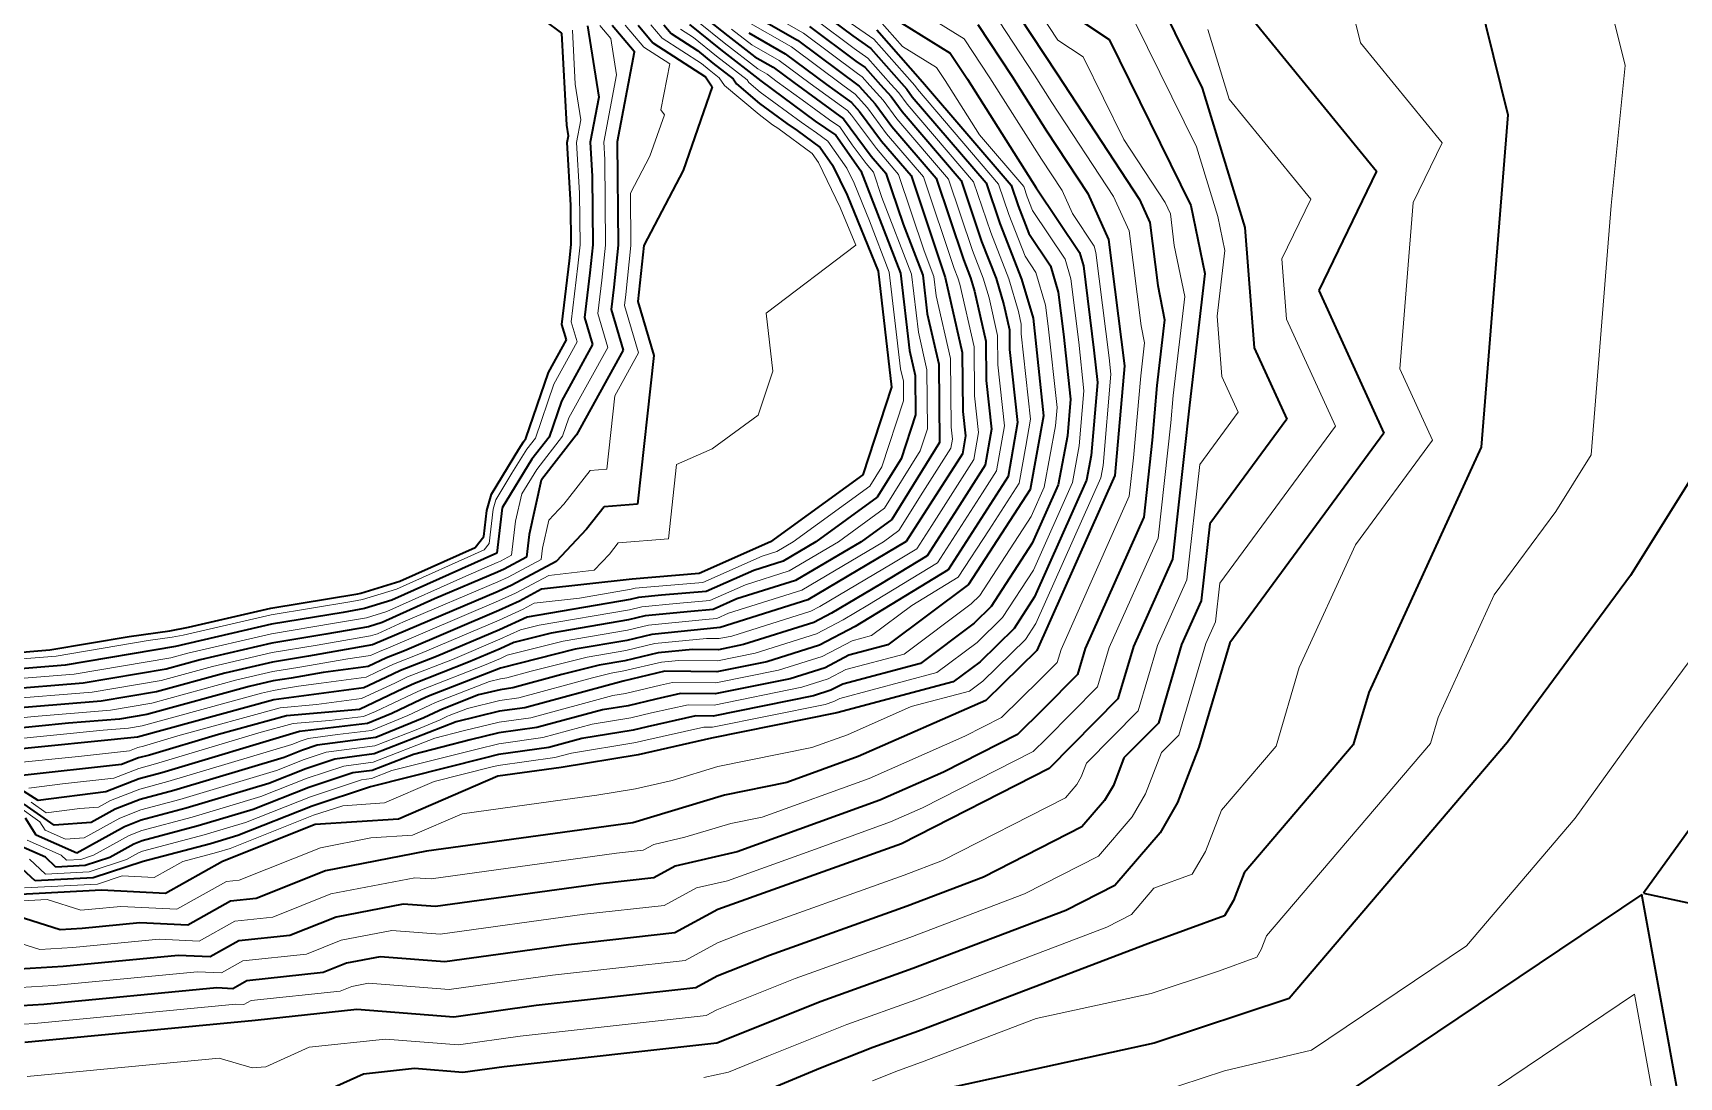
# Model space of a CAD drawing. Header units: millimetres. Extents: x -861324 to 439029, y -308065 to 694685.
# Drawn here: x -788614 to -646021, y -117782 to -27397 of the extents above; entities that cross this region are included whole.
import ezdxf

# ---------------------------------------------------------------- set-up
doc = ezdxf.new("R2010")
doc.units = ezdxf.units.MM
for name, color, linetype, lineweight in [('C-TOPO', 7, 'Continuous', 9), ('C-TOPO-MAJR', 7, 'Continuous', 35), ('C-TOPO-MINR', 7, 'Continuous', 9)]:
    doc.layers.add(name, color=color, linetype=linetype, lineweight=lineweight)

msp = doc.modelspace()

# ---------------------------------------------------------------- linework, layer by layer
at = {"layer": 'C-TOPO', "lineweight": 35}
for p, q in [((-742790, -27408), (-744259, -26310)), ((-742374, -35368), (-742790, -27408)), ((-742227, -36294), (-742374, -35368)), ((-742338, -36877), (-742227, -36294)), ((-742026, -42304), (-742338, -36877)), ((-741993, -45718), (-742026, -42304)), ((-742139, -47113), (-741993, -45718)), ((-742794, -52633), (-742139, -47113)), ((-742394, -53974), (-742794, -52633)), ((-743950, -56788), (-742394, -53974)), ((-745904, -62517), (-743950, -56788)), ((-746128, -62805), (-745904, -62517)), ((-748905, -67337), (-746515, -63433)), ((-746515, -63433), (-746128, -62805)), ((-749290, -68735), (-748905, -67337)), ((-749556, -70993), (-749290, -68735)), ((-750311, -71937), (-749556, -70993)), ((-756824, -74867), (-750311, -71937)), ((-760199, -75899), (-756824, -74867)), ((-768007, -77194), (-760477, -75947)), ((-760477, -75947), (-760199, -75899)), ((-775124, -78846), (-768007, -77194)), ((-787141, -80806), (-780290, -79644)), ((-780290, -79644), (-776762, -79157)), ((-776762, -79157), (-775124, -78846)), ((-790919, -81108), (-787141, -80806))]:
    msp.add_line(p, q, dxfattribs=at)
at = {"layer": 'C-TOPO-MAJR'}
for p, q in [((-686364, -22023), (-672240, -39356)), ((-704362, -24175), (-699905, -30949)), ((-663444, -23994), (-660858, -34479)), ((-727138, -25312), (-722390, -28017)), ((-720282, -25665), (-717606, -27658)), ((-715021, -25510), (-709154, -29147)), ((-699738, -25076), (-695391, -27974)), ((-690878, -24999), (-687333, -32172)), ((-740582, -26795), (-739605, -32969)), ((-738434, -26734), (-736532, -28984)), ((-736199, -26715), (-734911, -28239)), ((-733963, -26696), (-733319, -27458)), ((-731727, -26677), (-729069, -28834)), ((-730197, -26222), (-728425, -27660)), ((-721336, -26841), (-717322, -29831)), ((-706758, -26661), (-703786, -31177)), ((-734911, -28239), (-730357, -31182)), ((-733319, -27458), (-731042, -28930)), ((-728425, -27660), (-726081, -29467)), ((-726609, -27390), (-723444, -29193)), ((-722390, -28017), (-717039, -32004)), ((-717606, -27658), (-716030, -28757)), ((-715525, -27133), (-711549, -31633)), ((-695391, -27974), (-688302, -42321)), ((-736521, -29058), (-738000, -36835)), ((-736532, -28984), (-736521, -29058)), ((-731042, -28930), (-729713, -30008)), ((-729069, -28834), (-725552, -31545)), ((-726081, -29467), (-724498, -30369)), ((-723444, -29193), (-719877, -31851)), ((-717322, -29831), (-716534, -30380)), ((-716030, -28757), (-713379, -31757)), ((-709154, -29147), (-707668, -31405)), ((-730357, -31182), (-729766, -32065)), ((-729713, -30008), (-727955, -31363)), ((-727955, -31363), (-727659, -31805)), ((-724498, -30369), (-722714, -31698)), ((-716534, -30380), (-715209, -31880)), ((-703786, -31177), (-700806, -35872)), ((-699905, -30949), (-692770, -41813)), ((-729766, -32065), (-732303, -39319)), ((-727659, -31805), (-725663, -33494)), ((-725552, -31545), (-720848, -35030)), ((-722714, -31698), (-718386, -34823)), ((-719877, -31851), (-717712, -33413)), ((-717039, -32004), (-715651, -33547)), ((-715209, -31880), (-714284, -32909)), ((-713379, -31757), (-712917, -32271)), ((-712917, -32271), (-712439, -32916)), ((-711549, -31633), (-703875, -40587)), ((-707668, -31405), (-701706, -40796)), ((-687333, -32172), (-683623, -44232)), ((-739605, -32969), (-740345, -36858)), ((-725663, -33494), (-723311, -35236)), ((-717712, -33413), (-717019, -34185)), ((-717019, -34185), (-715109, -36766)), ((-715651, -33547), (-714219, -35483)), ((-714284, -32909), (-713329, -34200)), ((-713326, -34203), (-708214, -40169)), ((-712439, -32916), (-706045, -40378)), ((-723311, -35236), (-722417, -35838)), ((-720848, -35030), (-719059, -36233)), ((-718386, -34823), (-716000, -38050)), ((-714219, -35483), (-710383, -39960)), ((-660858, -34479), (-663163, -63265)), ((-740345, -36858), (-740175, -39807)), ((-738000, -36835), (-737998, -36870)), ((-737998, -36870), (-737912, -45774)), ((-722417, -35838), (-720429, -37305)), ((-719059, -36233), (-716890, -39333)), ((-715109, -36766), (-712552, -39751)), ((-700806, -35872), (-697238, -41304)), ((-720429, -37305), (-719344, -38855)), ((-716000, -38050), (-714721, -39542)), ((-740175, -39807), (-740118, -45744)), ((-732303, -39319), (-735706, -45805)), ((-719344, -38855), (-718088, -41441)), ((-716890, -39333), (-713465, -48191)), ((-714721, -39542), (-713243, -43948)), ((-712552, -39751), (-709595, -48562)), ((-672240, -39356), (-677240, -49698)), ((-710383, -39960), (-708018, -47009)), ((-708214, -40169), (-706440, -45456)), ((-706045, -40378), (-704862, -43902)), ((-703875, -40587), (-703284, -42349)), ((-701706, -40796), (-697954, -46414)), ((-697238, -41304), (-695438, -45269)), ((-718088, -41441), (-715400, -48006)), ((-703284, -42349), (-702347, -44749)), ((-692770, -41813), (-691870, -43795)), ((-688302, -42321), (-687105, -48227)), ((-713243, -43948), (-711530, -48377)), ((-704862, -43902), (-702987, -48702)), ((-691870, -43795), (-691186, -49269)), ((-706440, -45456), (-705190, -48655)), ((-702347, -44749), (-700470, -47558)), ((-695438, -45269), (-694070, -56217)), ((-683623, -44232), (-682831, -54659)), ((-740118, -45744), (-740372, -48170)), ((-737912, -45774), (-738294, -49414)), ((-735706, -45805), (-736215, -50658)), ((-708018, -47009), (-707393, -48609)), ((-697954, -46414), (-697620, -47547)), ((-740372, -48170), (-740832, -52044)), ((-715400, -48006), (-714235, -58047)), ((-713465, -48191), (-712688, -54885)), ((-711530, -48377), (-711142, -51724)), ((-700470, -47558), (-699803, -49824)), ((-697620, -47547), (-696708, -54845)), ((-687105, -48227), (-688421, -59619)), ((-738294, -49414), (-738524, -51351)), ((-709595, -48562), (-708110, -55074)), ((-707393, -48609), (-707059, -49742)), ((-707059, -49742), (-706068, -54083)), ((-705190, -48655), (-704522, -50921)), ((-702987, -48702), (-701985, -52101)), ((-699803, -49824), (-699347, -53473)), ((-691186, -49269), (-690588, -52222)), ((-677240, -49698), (-671582, -62050)), ((-736215, -50658), (-734823, -55323)), ((-704522, -50921), (-704027, -53092)), ((-740832, -52044), (-740136, -54377)), ((-738524, -51351), (-737480, -54850)), ((-711142, -51724), (-710152, -56065)), ((-701985, -52101), (-701067, -60555)), ((-690588, -52222), (-691245, -57918)), ((-706068, -54083), (-706035, -57480)), ((-704027, -53092), (-704010, -54790)), ((-699347, -53473), (-698735, -59109)), ((-740136, -54377), (-742842, -59269)), ((-737480, -54850), (-741539, -62189)), ((-734823, -55323), (-736238, -68176)), ((-712688, -54885), (-712193, -57056)), ((-708110, -55074), (-708060, -60170)), ((-704010, -54790), (-703322, -61131)), ((-696708, -54845), (-696402, -57663)), ((-682831, -54659), (-680002, -60835)), ((-710152, -56065), (-710086, -62859)), ((-694070, -56217), (-694888, -65699)), ((-714235, -58047), (-716736, -65660)), ((-712193, -57056), (-712160, -60453)), ((-706035, -57480), (-705576, -61707)), ((-696402, -57663), (-696948, -63984)), ((-691245, -57918), (-691655, -62659)), ((-742842, -59269), (-743904, -62383)), ((-698735, -59109), (-699007, -62270)), ((-688421, -59619), (-689908, -72939)), ((-712160, -60453), (-713411, -64259)), ((-708060, -60170), (-707831, -62283)), ((-703322, -61131), (-704143, -65807)), ((-701067, -60555), (-702243, -66930)), ((-680002, -60835), (-686675, -69899)), ((-743904, -62383), (-745401, -64305)), ((-741551, -62226), (-744546, -66070)), ((-741539, -62189), (-741551, -62226)), ((-707831, -62283), (-708105, -63842)), ((-705576, -61707), (-706124, -64824)), ((-699007, -62270), (-699792, -66519)), ((-691655, -62659), (-692398, -69319)), ((-671582, -62050), (-684928, -80180)), ((-710086, -62859), (-714224, -69508)), ((-708105, -63842), (-712969, -71433)), ((-696948, -63984), (-697340, -66109)), ((-663163, -63265), (-672906, -84493)), ((-745401, -64305), (-747979, -68494)), ((-713411, -64259), (-715480, -67584)), ((-706124, -64824), (-708556, -68620)), ((-644108, -64572), (-650233, -74371)), ((-744576, -66120), (-745634, -70823)), ((-744546, -66070), (-744576, -66120)), ((-716736, -65660), (-724715, -71449)), ((-704143, -65807), (-709343, -73884)), ((-702243, -66930), (-707583, -75143)), ((-699792, -66519), (-702046, -71569)), ((-697340, -66109), (-701848, -76209)), ((-694888, -65699), (-701650, -80849)), ((-739134, -68412), (-740649, -70358)), ((-736238, -68176), (-739134, -68412)), ((-715480, -67584), (-720799, -71444)), ((-747979, -68494), (-748441, -72421)), ((-714224, -69508), (-716884, -71438)), ((-708556, -68620), (-711156, -72658)), ((-692398, -69319), (-697469, -80681)), ((-745634, -70823), (-745865, -72786)), ((-740649, -70358), (-743289, -73152)), ((-686675, -69899), (-687418, -76559)), ((-748441, -72421), (-757530, -76510)), ((-724715, -71449), (-730889, -74201)), ((-720799, -71444), (-723636, -73123)), ((-716884, -71438), (-722557, -74796)), ((-712969, -71433), (-721478, -76470)), ((-711156, -72658), (-715182, -75102)), ((-702046, -71569), (-705605, -77045)), ((-748384, -74079), (-753815, -76397)), ((-747784, -73807), (-748384, -74079)), ((-745865, -72786), (-747784, -73807)), ((-743289, -73152), (-747127, -75194)), ((-726170, -73923), (-730286, -75758)), ((-723636, -73123), (-726170, -73923)), ((-709343, -73884), (-717395, -78771)), ((-689908, -72939), (-693289, -80514)), ((-747127, -75194), (-748327, -75738)), ((-744552, -75560), (-746471, -76581)), ((-736716, -74676), (-744552, -75560)), ((-730889, -74201), (-736716, -74676)), ((-722557, -74796), (-727626, -76398)), ((-715182, -75102), (-719436, -77621)), ((-707583, -75143), (-714565, -80372)), ((-650233, -74371), (-660885, -88806)), ((-757530, -76510), (-759898, -77233)), ((-748327, -75738), (-759190, -80374)), ((-753815, -76397), (-758360, -78442)), ((-746471, -76581), (-748269, -77397)), ((-736871, -76444), (-745814, -77968)), ((-736149, -76272), (-736871, -76444)), ((-734171, -76075), (-736149, -76272)), ((-730286, -75758), (-734171, -76075)), ((-727626, -76398), (-729684, -77315)), ((-721478, -76470), (-729082, -78872)), ((-701848, -76209), (-703627, -78947)), ((-687418, -76559), (-689108, -80347)), ((-761752, -77557), (-767962, -78586)), ((-759898, -77233), (-761752, -77557)), ((-748269, -77397), (-756417, -80874)), ((-745814, -77968), (-748212, -79056)), ((-737026, -78212), (-743733, -79355)), ((-735582, -77868), (-737026, -78212)), ((-731626, -77473), (-735582, -77868)), ((-729684, -77315), (-731626, -77473)), ((-719436, -77621), (-720980, -78428)), ((-705605, -77045), (-707079, -78486)), ((-767962, -78586), (-776254, -80510)), ((-763252, -79452), (-767910, -80223)), ((-759544, -78804), (-763252, -79452)), ((-758360, -78442), (-759544, -78804)), ((-748212, -79056), (-753644, -81373)), ((-743733, -79355), (-746956, -80171)), ((-735016, -79464), (-737182, -79980)), ((-729082, -78872), (-735016, -79464)), ((-720980, -78428), (-727063, -80349)), ((-717395, -78771), (-720483, -80385)), ((-707079, -78486), (-711734, -81972)), ((-703627, -78947), (-706576, -81829)), ((-776254, -80510), (-785813, -82131)), ((-767910, -80223), (-774129, -81666)), ((-759190, -80374), (-764752, -81346)), ((-756417, -80874), (-757982, -81484)), ((-748155, -80714), (-750871, -81873)), ((-746956, -80171), (-748155, -80714)), ((-741653, -80742), (-748098, -82373)), ((-737182, -79980), (-741653, -80742)), ((-734449, -81060), (-737337, -81747)), ((-731482, -80764), (-734449, -81060)), ((-729232, -80787), (-731482, -80764)), ((-727063, -80349), (-729232, -80787)), ((-720483, -80385), (-725045, -81826)), ((-717927, -81267), (-719985, -82343)), ((-714565, -80372), (-717927, -81267)), ((-701650, -80849), (-706072, -85172)), ((-697469, -80681), (-698140, -82944)), ((-693289, -80514), (-694631, -85040)), ((-689108, -80347), (-691122, -87136)), ((-684928, -80180), (-687612, -89232)), ((-785813, -82131), (-791084, -82554)), ((-777082, -82475), (-784251, -83690)), ((-774129, -81666), (-777082, -82475)), ((-767857, -81860), (-772003, -82822)), ((-764752, -81346), (-767857, -81860)), ((-759562, -82232), (-763471, -82754)), ((-757982, -81484), (-759562, -82232)), ((-756774, -82593), (-758038, -83192)), ((-753644, -81373), (-756774, -82593)), ((-750871, -81873), (-755566, -83703)), ((-748098, -82373), (-754358, -84813)), ((-739572, -82128), (-742795, -82944)), ((-737337, -81747), (-739572, -82128)), ((-733882, -82656), (-737492, -83515)), ((-729381, -82703), (-733882, -82656)), ((-725045, -81826), (-729381, -82703)), ((-719985, -82343), (-723027, -83304)), ((-711734, -81972), (-718459, -83763)), ((-706576, -81829), (-708903, -83572)), ((-784251, -83690), (-791279, -84254)), ((-769878, -83978), (-778737, -86403)), ((-772003, -82822), (-777909, -84439)), ((-767805, -83497), (-769878, -83978)), ((-766252, -83240), (-767805, -83497)), ((-759950, -84093), (-767753, -85134)), ((-763471, -82754), (-766252, -83240)), ((-758038, -83192), (-759950, -84093)), ((-755566, -83703), (-756514, -84152)), ((-747052, -84094), (-748146, -84248)), ((-742795, -82944), (-747052, -84094)), ((-737492, -83515), (-746007, -85814)), ((-723027, -83304), (-729531, -84619)), ((-718459, -83763), (-719488, -84301)), ((-708903, -83572), (-718991, -86258)), ((-698140, -82944), (-701122, -85961)), ((-782689, -85249), (-791474, -85954)), ((-777909, -84439), (-782689, -85249)), ((-767753, -85134), (-779564, -88368)), ((-756514, -84152), (-760338, -85954)), ((-754990, -85112), (-757539, -86313)), ((-754358, -84813), (-754990, -85112)), ((-750020, -84703), (-753150, -85923)), ((-748146, -84248), (-750020, -84703)), ((-734647, -85063), (-737054, -85636)), ((-732532, -84587), (-734647, -85063)), ((-729531, -84619), (-732532, -84587)), ((-721009, -84781), (-729681, -86534)), ((-719488, -84301), (-721009, -84781)), ((-706072, -85172), (-717124, -90036)), ((-694631, -85040), (-700594, -91073)), ((-672906, -84493), (-674249, -89019)), ((-637289, -85482), (-649106, -101866)), ((-781126, -86808), (-785519, -87161)), ((-778737, -86403), (-781126, -86808)), ((-766640, -86501), (-772545, -88117)), ((-760338, -85954), (-766640, -86501)), ((-757539, -86313), (-759628, -87173)), ((-754740, -86673), (-758917, -88392)), ((-753466, -86073), (-754740, -86673)), ((-753150, -85923), (-753466, -86073)), ((-748194, -86122), (-751942, -87033)), ((-746007, -85814), (-748194, -86122)), ((-739285, -86002), (-744961, -87535)), ((-737054, -85636), (-739285, -86002)), ((-731181, -86519), (-735412, -87470)), ((-729681, -86534), (-731181, -86519)), ((-718991, -86258), (-729831, -88450)), ((-701122, -85961), (-703333, -88123)), ((-785519, -87161), (-791251, -87738)), ((-779564, -88368), (-791028, -89522)), ((-772545, -88117), (-778511, -89904)), ((-765527, -87867), (-777458, -91440)), ((-759628, -87173), (-765527, -87867)), ((-758917, -88392), (-763988, -89065)), ((-751942, -87033), (-759069, -89814)), ((-748243, -87996), (-750741, -88604)), ((-744961, -87535), (-748243, -87996)), ((-736615, -87756), (-741078, -88489)), ((-735412, -87470), (-736615, -87756)), ((-703333, -88123), (-709731, -91382)), ((-691122, -87136), (-694103, -90153)), ((-765254, -89480), (-766860, -90118)), ((-763988, -89065), (-765254, -89480)), ((-759069, -89814), (-762450, -90263)), ((-750741, -88604), (-755657, -89846)), ((-743916, -89255), (-748291, -89870)), ((-741078, -88489), (-743916, -89255)), ((-729831, -88450), (-736177, -89876)), ((-687612, -89232), (-689458, -94004)), ((-674249, -89019), (-683705, -100114)), ((-660885, -88806), (-679798, -110995)), ((-780934, -90730), (-789796, -91718)), ((-779482, -90161), (-780934, -90730)), ((-778511, -89904), (-779482, -90161)), ((-766860, -90118), (-776405, -92977)), ((-764982, -91092), (-768193, -92369)), ((-762450, -90263), (-764982, -91092)), ((-759221, -91237), (-760911, -91461)), ((-749540, -90174), (-759373, -92659)), ((-755657, -89846), (-759221, -91237)), ((-748291, -89870), (-749540, -90174)), ((-742870, -90976), (-748340, -91745)), ((-736177, -89876), (-742870, -90976)), ((-717124, -90036), (-723297, -92273)), ((-700594, -91073), (-713390, -97591)), ((-694103, -90153), (-695026, -92539)), ((-788166, -93840), (-790286, -92478)), ((-779399, -91955), (-782303, -93093)), ((-777458, -91440), (-779399, -91955)), ((-768193, -92369), (-775352, -94513)), ((-760911, -91461), (-764709, -92705)), ((-759373, -92659), (-764436, -94318)), ((-748340, -91745), (-756949, -95449)), ((-723297, -92273), (-728717, -93369)), ((-709731, -91382), (-715257, -93813)), ((-695026, -92539), (-695788, -93856)), ((-782303, -93093), (-788166, -93840)), ((-779316, -93749), (-781494, -94603)), ((-776405, -92977), (-779316, -93749)), ((-764709, -92705), (-769527, -94620)), ((-728717, -93369), (-736662, -95762)), ((-715257, -93813), (-727602, -98287)), ((-695788, -93856), (-697741, -96132)), ((-689458, -94004), (-690982, -96640)), ((-786784, -95988), (-789363, -94145)), ((-788336, -96851), (-789271, -95372)), ((-781494, -94603), (-783555, -95748)), ((-775352, -94513), (-779234, -95543)), ((-769527, -94620), (-774299, -96049)), ((-764436, -94318), (-770860, -96871)), ((-756949, -95449), (-764164, -95931)), ((-784806, -98403), (-788336, -96851)), ((-783555, -95748), (-786784, -95988)), ((-780686, -96112), (-784806, -98403)), ((-779234, -95543), (-780686, -96112)), ((-774299, -96049), (-779151, -97337)), ((-770860, -96871), (-773246, -97586)), ((-764164, -95931), (-772193, -99122)), ((-736662, -95762), (-754525, -98239)), ((-697741, -96132), (-706272, -100477)), ((-690982, -96640), (-694888, -101190)), ((-787534, -98749), (-789887, -97714)), ((-779877, -97622), (-781938, -98767)), ((-779151, -97337), (-779877, -97622)), ((-773246, -97586), (-779069, -99131)), ((-754525, -98239), (-763261, -99932)), ((-727602, -98287), (-732971, -99522)), ((-713390, -97591), (-729279, -103283)), ((-788433, -100808), (-790263, -99094)), ((-786620, -99606), (-787534, -98749)), ((-784096, -99475), (-786620, -99606)), ((-781938, -98767), (-784096, -99475)), ((-779069, -99131), (-783386, -100546)), ((-772193, -99122), (-777129, -101882)), ((-732971, -99522), (-734843, -100532)), ((-783386, -100546), (-788433, -100808)), ((-763261, -99932), (-769283, -102326)), ((-739446, -101042), (-753736, -103024)), ((-734843, -100532), (-739446, -101042)), ((-706272, -100477), (-712893, -102994)), ((-694888, -101190), (-699154, -103363)), ((-683705, -100114), (-684628, -102500)), ((-782675, -101618), (-790246, -102011)), ((-777129, -101882), (-782675, -101618)), ((-771487, -102563), (-775189, -104633)), ((-769283, -102326), (-771487, -102563)), ((-684628, -102500), (-685390, -103818)), ((-649244, -101969), (-675835, -119849)), ((-646021, -119784), (-649244, -101969)), ((-649106, -101866), (-627364, -106551)), ((-786244, -105034), (-792059, -103213)), ((-762358, -103934), (-766373, -105530)), ((-756534, -102805), (-762358, -103934)), ((-753736, -103024), (-756534, -102805)), ((-729279, -103283), (-733024, -105302)), ((-712893, -102994), (-724810, -107263)), ((-699154, -103363), (-712397, -108398)), ((-685390, -103818), (-692036, -106249)), ((-784336, -104909), (-786244, -105034)), ((-779349, -104435), (-784336, -104909)), ((-775189, -104633), (-779349, -104435)), ((-733024, -105302), (-742230, -106322)), ((-770781, -106004), (-773249, -107384)), ((-766373, -105530), (-770781, -106004)), ((-742230, -106322), (-752947, -107809)), ((-692036, -106249), (-711900, -113802)), ((-785997, -108200), (-789812, -108450)), ((-776022, -107252), (-785997, -108200)), ((-773249, -107384), (-776022, -107252)), ((-761456, -107936), (-763463, -108734)), ((-758544, -107371), (-761456, -107936)), ((-752947, -107809), (-758544, -107371)), ((-724810, -107263), (-729333, -109063)), ((-770075, -109445), (-771309, -110135)), ((-763463, -108734), (-770075, -109445)), ((-729333, -109063), (-731205, -110072)), ((-712397, -108398), (-720341, -111244)), ((-772696, -110069), (-787658, -111490)), ((-771309, -110135), (-772696, -110069)), ((-731205, -110072), (-745013, -111602)), ((-679798, -110995), (-691476, -114852)), ((-787658, -111490), (-789565, -111615)), ((-760553, -111937), (-769369, -112886)), ((-752158, -112593), (-760553, -111937)), ((-745013, -111602), (-752158, -112593)), ((-720341, -111244), (-729386, -114843)), ((-769369, -112886), (-789318, -114781)), ((-711900, -113802), (-715872, -115224)), ((-729386, -114843), (-747797, -116883)), ((-715872, -115224), (-720395, -117024)), ((-691476, -114852), (-711403, -119205)), ((-747797, -116883), (-751369, -117378)), ((-759975, -117524), (-767489, -120903)), ((-755567, -117050), (-759975, -117524)), ((-751369, -117378), (-755567, -117050)), ((-720395, -117024), (-727335, -119897))]:
    msp.add_line(p, q, dxfattribs=at)
at = {"layer": 'C-TOPO-MINR'}
for p, q in [((-703165, -22932), (-699821, -28013)), ((-674904, -23009), (-673611, -28251)), ((-726017, -25062), (-721863, -27429)), ((-713090, -24721), (-707956, -27904)), ((-705560, -25418), (-701845, -31063)), ((-651984, -24980), (-650691, -30222)), ((-739508, -26764), (-738557, -27890)), ((-737317, -26724), (-735707, -28630)), ((-735081, -26705), (-734115, -27849)), ((-732523, -27068), (-731385, -27804)), ((-730962, -26450), (-728747, -28247)), ((-728103, -27073), (-726345, -28428)), ((-726873, -26351), (-722917, -28605)), ((-720809, -26253), (-717464, -28745)), ((-717748, -26572), (-715778, -27945)), ((-715273, -26322), (-713285, -28571)), ((-693134, -26486), (-687818, -37247)), ((-741881, -27155), (-741636, -31838)), ((-738557, -27890), (-738063, -31013)), ((-734115, -27849), (-730700, -30056)), ((-731385, -27804), (-729391, -29421)), ((-728747, -28247), (-725816, -30506)), ((-726345, -28428), (-723971, -29781)), ((-721863, -27429), (-717181, -30918)), ((-715778, -27945), (-712464, -31695)), ((-707956, -27904), (-705727, -31291)), ((-699821, -28013), (-697648, -29462)), ((-686849, -27098), (-684994, -33128)), ((-673611, -28251), (-666549, -36918)), ((-735707, -28630), (-733458, -30083)), ((-729391, -29421), (-726753, -31454)), ((-723971, -29781), (-721296, -31774)), ((-722917, -28605), (-718458, -31927)), ((-717464, -28745), (-716282, -29569)), ((-716282, -29569), (-714294, -31818)), ((-713285, -28571), (-710351, -30390)), ((-697648, -29462), (-694103, -36635)), ((-738063, -31013), (-739172, -36846)), ((-733458, -30083), (-734211, -34042)), ((-730700, -30056), (-730035, -30595)), ((-730035, -30595), (-729156, -31273)), ((-729156, -31273), (-728712, -31935)), ((-725816, -30506), (-725025, -30957)), ((-725025, -30957), (-724133, -31621)), ((-717181, -30918), (-716787, -31192)), ((-716787, -31192), (-716124, -31942)), ((-710351, -30390), (-709608, -31519)), ((-705727, -31291), (-701256, -38334)), ((-701845, -31063), (-700355, -33411)), ((-650691, -30222), (-651908, -42347)), ((-741636, -31838), (-741148, -34925)), ((-728712, -31935), (-725718, -34469)), ((-726753, -31454), (-726606, -31675)), ((-726606, -31675), (-725608, -32519)), ((-725608, -32519), (-722080, -35133)), ((-724133, -31621), (-721969, -33184)), ((-721296, -31774), (-718049, -34118)), ((-718458, -31927), (-717376, -32709)), ((-717376, -32709), (-716335, -33866)), ((-716124, -31942), (-714968, -33228)), ((-714294, -31818), (-713600, -32590)), ((-713600, -32590), (-712884, -33558)), ((-712464, -31695), (-712233, -31952)), ((-712233, -31952), (-711994, -32275)), ((-711994, -32275), (-704960, -40482)), ((-709608, -31519), (-706628, -36214)), ((-734211, -34042), (-733919, -34478)), ((-721969, -33184), (-719617, -34926)), ((-718049, -34118), (-717702, -34504)), ((-716335, -33866), (-714664, -36125)), ((-714968, -33228), (-713774, -34841)), ((-712884, -33558), (-707129, -40273)), ((-700355, -33411), (-695004, -41559)), ((-684994, -33128), (-677932, -41794)), ((-741148, -34925), (-741517, -36869)), ((-733919, -34478), (-735172, -38062)), ((-725718, -34469), (-724542, -35340)), ((-724542, -35340), (-724095, -35641)), ((-724095, -35641), (-721114, -37841)), ((-722080, -35133), (-720738, -36035)), ((-719617, -34926), (-718723, -35528)), ((-718723, -35528), (-717638, -37078)), ((-717702, -34504), (-715555, -37408)), ((-713774, -34841), (-709298, -40064)), ((-741517, -36869), (-741264, -41276)), ((-739172, -36846), (-739086, -38338)), ((-720738, -36035), (-719744, -36769)), ((-719744, -36769), (-718117, -39094)), ((-714664, -36125), (-711467, -39855)), ((-706628, -36214), (-702791, -40691)), ((-694103, -36635), (-690536, -42067)), ((-666549, -36918), (-669049, -42089)), ((-739086, -38338), (-739015, -45759)), ((-735172, -38062), (-736853, -41265)), ((-721114, -37841), (-720571, -38616)), ((-717638, -37078), (-716445, -38691)), ((-715555, -37408), (-713636, -39646)), ((-701256, -38334), (-699472, -41050)), ((-687818, -37247), (-685963, -43277)), ((-720571, -38616), (-718687, -42495)), ((-718117, -39094), (-717489, -40387)), ((-716445, -38691), (-715805, -39437)), ((-715805, -39437), (-715066, -41640)), ((-713636, -39646), (-711419, -46255)), ((-711467, -39855), (-708807, -47786)), ((-741264, -41276), (-741221, -45728)), ((-736853, -41265), (-736809, -45789)), ((-717489, -40387), (-716145, -43669)), ((-709298, -40064), (-707229, -46232)), ((-707129, -40273), (-705651, -44679)), ((-704960, -40482), (-704073, -43126)), ((-702791, -40691), (-702495, -41572)), ((-699472, -41050), (-698572, -43033)), ((-718687, -42495), (-717343, -45778)), ((-715066, -41640), (-712498, -48284)), ((-702495, -41572), (-702027, -42772)), ((-702027, -42772), (-699212, -46986)), ((-695004, -41559), (-693654, -44532)), ((-690536, -42067), (-690086, -43058)), ((-677932, -41794), (-680432, -46965)), ((-669049, -42089), (-670202, -56482)), ((-651908, -42347), (-653635, -63919)), ((-716145, -43669), (-714433, -48099)), ((-704073, -43126), (-702667, -46725)), ((-698572, -43033), (-696696, -45842)), ((-690086, -43058), (-689744, -45795)), ((-685963, -43277), (-685364, -46230)), ((-705651, -44679), (-704088, -48679)), ((-693654, -44532), (-692628, -52743)), ((-741221, -45728), (-741412, -47549)), ((-739015, -45759), (-739333, -48792)), ((-736809, -45789), (-737255, -50036)), ((-717343, -45778), (-725112, -51665)), ((-711419, -46255), (-710563, -48470)), ((-707229, -46232), (-706291, -48632)), ((-702667, -46725), (-701729, -48130)), ((-699212, -46986), (-698711, -48685)), ((-696696, -45842), (-696529, -46408)), ((-696529, -46408), (-695389, -55531)), ((-689744, -45795), (-688847, -50225)), ((-685364, -46230), (-686022, -51926)), ((-680432, -46965), (-680036, -52178)), ((-741412, -47549), (-741986, -52391)), ((-714433, -48099), (-713462, -56466)), ((-712498, -48284), (-711915, -53304)), ((-710563, -48470), (-710369, -50143)), ((-708807, -47786), (-708494, -48586)), ((-701729, -48130), (-700894, -50962)), ((-739333, -48792), (-739678, -51698)), ((-708494, -48586), (-708327, -49152)), ((-708327, -49152), (-707089, -54578)), ((-706291, -48632), (-705790, -50331)), ((-704088, -48679), (-703253, -51511)), ((-698711, -48685), (-698027, -54159)), ((-737255, -50036), (-737370, -51005)), ((-737370, -51005), (-736151, -55087)), ((-710369, -50143), (-709131, -55569)), ((-705790, -50331), (-705047, -53587)), ((-700894, -50962), (-700666, -52787)), ((-688847, -50225), (-689833, -58769)), ((-741986, -52391), (-741464, -54140)), ((-739678, -51698), (-738808, -54613)), ((-725112, -51665), (-724529, -56685)), ((-703253, -51511), (-703006, -52596)), ((-703006, -52596), (-702998, -53446)), ((-692628, -52743), (-692329, -54219)), ((-686022, -51926), (-685626, -57139)), ((-680036, -52178), (-675792, -61442)), ((-741464, -54140), (-743494, -57809)), ((-711915, -53304), (-711172, -56560)), ((-705047, -53587), (-705023, -56135)), ((-702998, -53446), (-702194, -60843)), ((-700666, -52787), (-699901, -59832)), ((-698027, -54159), (-697568, -58386)), ((-738808, -54613), (-742190, -60729)), ((-736151, -55087), (-738214, -58815)), ((-709131, -55569), (-709073, -61514)), ((-707089, -54578), (-707048, -58825)), ((-695389, -55531), (-695236, -56940)), ((-692329, -54219), (-692658, -57067)), ((-724529, -56685), (-725779, -60491)), ((-713462, -56466), (-713214, -57551)), ((-711172, -56560), (-711123, -61656)), ((-705023, -56135), (-704449, -61419)), ((-695236, -56940), (-695918, -64842)), ((-670202, -56482), (-667373, -62658)), ((-743494, -57809), (-745080, -62462)), ((-713214, -57551), (-713198, -59250)), ((-697568, -58386), (-697978, -63127)), ((-692658, -57067), (-693271, -64179)), ((-685626, -57139), (-684211, -60227)), ((-738214, -58815), (-738913, -65164)), ((-713198, -59250), (-715073, -64960)), ((-707048, -58825), (-706704, -61995)), ((-699901, -59832), (-700037, -61412)), ((-689833, -58769), (-690038, -61139)), ((-742190, -60729), (-742728, -62304)), ((-725779, -60491), (-729769, -63386)), ((-702194, -60843), (-702605, -63181)), ((-690038, -61139), (-691153, -71129)), ((-684211, -60227), (-687548, -64759)), ((-745080, -62462), (-745829, -63423)), ((-742728, -62304), (-744974, -65188)), ((-711123, -61656), (-711748, -63559)), ((-708958, -62571), (-709095, -63351)), ((-709073, -61514), (-708958, -62571)), ((-706704, -61995), (-707114, -64333)), ((-704449, -61419), (-705134, -65315)), ((-700037, -61412), (-701018, -66725)), ((-675792, -61442), (-685801, -75039)), ((-667373, -62658), (-674045, -71722)), ((-745829, -63423), (-747118, -65517)), ((-729769, -63386), (-732856, -64762)), ((-711748, -63559), (-714852, -68546)), ((-709095, -63351), (-711527, -67146)), ((-702605, -63181), (-703193, -66368)), ((-697978, -63127), (-698566, -66314)), ((-653635, -63919), (-656698, -68818)), ((-747118, -65517), (-748524, -67813)), ((-744974, -65188), (-746278, -67307)), ((-740343, -65280), (-742616, -68199)), ((-738913, -65164), (-740343, -65280)), ((-732856, -64762), (-733563, -71188)), ((-715073, -64960), (-716108, -66622)), ((-707114, -64333), (-710762, -70026)), ((-705134, -65315), (-706350, -67213)), ((-695918, -64842), (-696114, -65904)), ((-693271, -64179), (-693643, -67509)), ((-687548, -64759), (-688663, -74749)), ((-716108, -66622), (-722757, -71446)), ((-703193, -66368), (-705793, -70407)), ((-701018, -66725), (-702144, -69249)), ((-698566, -66314), (-701947, -73889)), ((-696114, -65904), (-701749, -78529)), ((-748524, -67813), (-748751, -68636)), ((-746278, -67307), (-746807, -69658)), ((-742616, -68199), (-743920, -69579)), ((-711527, -67146), (-713597, -70471)), ((-706350, -67213), (-710250, -73271)), ((-693643, -67509), (-699559, -80765)), ((-748751, -68636), (-749097, -71581)), ((-746807, -69658), (-747153, -72603)), ((-743920, -69579), (-744462, -71987)), ((-714852, -68546), (-718842, -71441)), ((-702144, -69249), (-706594, -76094)), ((-656698, -68818), (-662024, -76036)), ((-733563, -71188), (-737925, -71544)), ((-713597, -70471), (-714926, -71436)), ((-710762, -70026), (-712062, -72046)), ((-705793, -70407), (-708463, -74513)), ((-691153, -71129), (-695379, -80598)), ((-749541, -72136), (-757115, -75544)), ((-749097, -71581), (-749541, -72136)), ((-747153, -72603), (-748113, -73114)), ((-744462, -71987), (-744577, -72969)), ((-738683, -72517), (-740003, -73914)), ((-737925, -71544), (-738683, -72517)), ((-725442, -72686), (-730588, -74979)), ((-724175, -72286), (-725442, -72686)), ((-722757, -71446), (-724175, -72286)), ((-718842, -71441), (-723096, -73959)), ((-714926, -71436), (-722017, -75633)), ((-712062, -72046), (-714075, -73268)), ((-674045, -71722), (-678917, -82336)), ((-748412, -73250), (-751128, -74409)), ((-748113, -73114), (-748412, -73250)), ((-744577, -72969), (-747456, -74501)), ((-740003, -73914), (-743920, -74356)), ((-723096, -73959), (-726898, -75160)), ((-714075, -73268), (-720457, -77045)), ((-710250, -73271), (-716289, -76937)), ((-701947, -73889), (-704616, -77996)), ((-757115, -75544), (-760075, -76448)), ((-751128, -74409), (-757945, -77476)), ((-748355, -74909), (-756503, -78385)), ((-747456, -74501), (-748355, -74909)), ((-743920, -74356), (-746799, -75888)), ((-736794, -75560), (-741265, -76322)), ((-736433, -75474), (-736794, -75560)), ((-735444, -75375), (-736433, -75474)), ((-730588, -74979), (-735444, -75375)), ((-726898, -75160), (-729985, -76536)), ((-708463, -74513), (-712489, -76957)), ((-688663, -74749), (-691199, -80430)), ((-685801, -75039), (-686173, -78370)), ((-761002, -76610), (-767988, -77767)), ((-760075, -76448), (-761002, -76610)), ((-748298, -76568), (-757803, -80624)), ((-746799, -75888), (-748298, -76568)), ((-745183, -76764), (-746142, -77274)), ((-741265, -76322), (-745183, -76764)), ((-732899, -76774), (-735866, -77070)), ((-729985, -76536), (-732899, -76774)), ((-722017, -75633), (-728354, -77635)), ((-716289, -76937), (-718416, -78196)), ((-712489, -76957), (-715980, -79572)), ((-707331, -76814), (-713149, -81172)), ((-706594, -76094), (-707331, -76814)), ((-662024, -76036), (-666896, -86650)), ((-767988, -77767), (-775589, -79531)), ((-759721, -78018), (-762502, -78505)), ((-757945, -77476), (-759721, -78018)), ((-756503, -78385), (-758775, -79408)), ((-748241, -78226), (-755030, -81123)), ((-746142, -77274), (-748241, -78226)), ((-736949, -77328), (-744773, -78661)), ((-735866, -77070), (-736949, -77328)), ((-730354, -78173), (-735299, -78666)), ((-729383, -78093), (-730354, -78173)), ((-728354, -77635), (-729383, -78093)), ((-721229, -77449), (-728073, -79610)), ((-720457, -77045), (-721229, -77449)), ((-718416, -78196), (-720732, -79407)), ((-704616, -77996), (-706827, -80157)), ((-686173, -78370), (-687018, -80263)), ((-776553, -79714), (-778628, -80001)), ((-775589, -79531), (-776553, -79714)), ((-767936, -79404), (-775191, -81088)), ((-762502, -78505), (-767936, -79404)), ((-759367, -79589), (-764002, -80399)), ((-758775, -79408), (-759367, -79589)), ((-746385, -79069), (-748183, -79885)), ((-744773, -78661), (-746385, -79069)), ((-737104, -79096), (-742693, -80048)), ((-735299, -78666), (-737104, -79096)), ((-730282, -79818), (-734732, -80262)), ((-729157, -79830), (-730282, -79818)), ((-728073, -79610), (-729157, -79830)), ((-720732, -79407), (-726054, -81088)), ((-715980, -79572), (-717661, -80019)), ((-701749, -78529), (-702638, -79898)), ((-778628, -80001), (-786594, -81351)), ((-775191, -81088), (-776668, -81492)), ((-767884, -81041), (-773066, -82244)), ((-764002, -80399), (-767884, -81041)), ((-758586, -80929), (-759376, -81303)), ((-757803, -80624), (-758586, -80929)), ((-755030, -81123), (-757378, -82038)), ((-748183, -79885), (-752257, -81623)), ((-747527, -81272), (-748126, -81544)), ((-742693, -80048), (-747527, -81272)), ((-737259, -80863), (-740613, -81435)), ((-734732, -80262), (-737259, -80863)), ((-726054, -81088), (-729306, -81745)), ((-717661, -80019), (-720234, -81364)), ((-713149, -81172), (-718193, -82515)), ((-706827, -80157), (-710318, -82772)), ((-702638, -79898), (-706324, -83500)), ((-699559, -80765), (-699895, -81897)), ((-695379, -80598), (-696386, -83992)), ((-691199, -80430), (-692876, -86088)), ((-687018, -80263), (-689367, -88184)), ((-643768, -79924), (-649068, -87107)), ((-786594, -81351), (-790987, -81703)), ((-776668, -81492), (-785032, -82910)), ((-773066, -82244), (-777495, -83457)), ((-767831, -82679), (-770941, -83400)), ((-765502, -82293), (-767831, -82679)), ((-761330, -81564), (-765502, -82293)), ((-759376, -81303), (-761330, -81564)), ((-757378, -82038), (-758800, -82712)), ((-752257, -81623), (-756170, -83148)), ((-749484, -82123), (-754962, -84258)), ((-748126, -81544), (-749484, -82123)), ((-745446, -82659), (-747575, -83233)), ((-740613, -81435), (-745446, -82659)), ((-737414, -82631), (-738532, -82822)), ((-734165, -81858), (-737414, -82631)), ((-732682, -81710), (-734165, -81858)), ((-729306, -81745), (-732682, -81710)), ((-724036, -82565), (-729456, -83661)), ((-720234, -81364), (-724036, -82565)), ((-718193, -82515), (-719737, -83322)), ((-699895, -81897), (-701386, -83405)), ((-678917, -82336), (-680930, -89126)), ((-785032, -82910), (-791182, -83404)), ((-777495, -83457), (-783470, -84470)), ((-770941, -83400), (-778323, -85421)), ((-765612, -83944), (-767003, -84187)), ((-763657, -83683), (-765612, -83944)), ((-759756, -83162), (-763657, -83683)), ((-757276, -83672), (-760144, -85023)), ((-758800, -82712), (-759756, -83162)), ((-756170, -83148), (-757276, -83672)), ((-749059, -83538), (-753754, -85368)), ((-748122, -83310), (-749059, -83538)), ((-747575, -83233), (-748122, -83310)), ((-740143, -83230), (-746529, -84954)), ((-738532, -82822), (-740143, -83230)), ((-734264, -83859), (-737273, -84575)), ((-733207, -83622), (-734264, -83859)), ((-729456, -83661), (-733207, -83622)), ((-722018, -84042), (-729606, -85576)), ((-719737, -83322), (-722018, -84042)), ((-710318, -82772), (-718725, -85011)), ((-706324, -83500), (-707488, -84372)), ((-701386, -83405), (-704703, -86647)), ((-696386, -83992), (-700858, -88517)), ((-783470, -84470), (-791377, -85104)), ((-778323, -85421), (-781908, -86029)), ((-768815, -84556), (-779150, -87385)), ((-767779, -84316), (-768815, -84556)), ((-767003, -84187), (-767779, -84316)), ((-764045, -85544), (-767196, -85817)), ((-760144, -85023), (-764045, -85544)), ((-755752, -84632), (-758939, -86134)), ((-754962, -84258), (-755752, -84632)), ((-753754, -85368), (-754228, -85593)), ((-748170, -85185), (-750981, -85868)), ((-746529, -84954), (-748170, -85185)), ((-738388, -84759), (-745484, -86675)), ((-737273, -84575), (-738388, -84759)), ((-731857, -85553), (-735029, -86266)), ((-729606, -85576), (-731857, -85553)), ((-720000, -85520), (-729756, -87492)), ((-719239, -85280), (-720000, -85520)), ((-718725, -85011), (-719239, -85280)), ((-707488, -84372), (-712532, -85715)), ((-788496, -86557), (-791363, -86846)), ((-781908, -86029), (-788496, -86557)), ((-767196, -85817), (-776055, -88242)), ((-762932, -86910), (-766083, -87184)), ((-759983, -86563), (-762932, -86910)), ((-758939, -86134), (-759983, -86563)), ((-756140, -86493), (-759273, -87782)), ((-754228, -85593), (-756140, -86493)), ((-753341, -86853), (-755430, -87713)), ((-752704, -86553), (-753341, -86853)), ((-752546, -86478), (-752704, -86553)), ((-750981, -85868), (-752546, -86478)), ((-745484, -86675), (-748219, -87059)), ((-736834, -86696), (-740181, -87246)), ((-735029, -86266), (-736834, -86696)), ((-712532, -85715), (-718057, -88147)), ((-704703, -86647), (-707902, -88277)), ((-692876, -86088), (-697349, -90613)), ((-666896, -86650), (-667567, -88913)), ((-782542, -87764), (-791140, -88630)), ((-780345, -87588), (-782542, -87764)), ((-779150, -87385), (-780345, -87588)), ((-776055, -88242), (-779038, -89136)), ((-769036, -87992), (-777985, -90672)), ((-766083, -87184), (-769036, -87992)), ((-762222, -88129), (-764758, -88466)), ((-759273, -87782), (-762222, -88129)), ((-755430, -87713), (-758993, -89103)), ((-751341, -87818), (-753799, -88440)), ((-748219, -87059), (-751341, -87818)), ((-744438, -88395), (-748267, -88933)), ((-740181, -87246), (-744438, -88395)), ((-730506, -87484), (-735794, -88673)), ((-729756, -87492), (-730506, -87484)), ((-718057, -88147), (-721144, -89266)), ((-707902, -88277), (-716190, -91925)), ((-689367, -88184), (-690858, -89692)), ((-649068, -87107), (-655033, -95378)), ((-780249, -89549), (-784680, -90043)), ((-779523, -89265), (-780249, -89549)), ((-779038, -89136), (-779523, -89265)), ((-766193, -88992), (-776932, -92208)), ((-765390, -88673), (-766193, -88992)), ((-764758, -88466), (-765390, -88673)), ((-763219, -89664), (-765118, -90286)), ((-758993, -89103), (-763219, -89664)), ((-753799, -88440), (-759145, -90526)), ((-750141, -89389), (-757515, -91253)), ((-748267, -88933), (-750141, -89389)), ((-741974, -89732), (-743393, -90116)), ((-736396, -88816), (-741974, -89732)), ((-735794, -88673), (-736396, -88816)), ((-721144, -89266), (-729274, -90909)), ((-701964, -89598), (-711561, -94486)), ((-700858, -88517), (-701964, -89598)), ((-690858, -89692), (-692242, -93271)), ((-680930, -89126), (-685659, -94673)), ((-667567, -88913), (-681751, -105555)), ((-784680, -90043), (-790412, -90620)), ((-779440, -91058), (-781618, -91912)), ((-777985, -90672), (-779440, -91058)), ((-767527, -91243), (-775879, -93745)), ((-765118, -90286), (-767527, -91243)), ((-761681, -90862), (-764845, -91899)), ((-759145, -90526), (-761681, -90862)), ((-757515, -91253), (-759297, -91948)), ((-748940, -90960), (-753856, -92202)), ((-748316, -90808), (-748940, -90960)), ((-743393, -90116), (-748316, -90808)), ((-729274, -90909), (-733247, -92106)), ((-697349, -90613), (-697810, -91806)), ((-786050, -92406), (-788981, -92779)), ((-781618, -91912), (-786050, -92406)), ((-776932, -92208), (-779358, -92852)), ((-764845, -91899), (-768860, -93494)), ((-760142, -92060), (-764573, -93512)), ((-759297, -91948), (-760142, -92060)), ((-753856, -92202), (-758161, -94054)), ((-733247, -92106), (-736419, -92819)), ((-716190, -91925), (-725449, -95280)), ((-698191, -92465), (-699168, -93602)), ((-697810, -91806), (-698191, -92465)), ((-787475, -94914), (-788765, -93993)), ((-781899, -93848), (-782929, -94421)), ((-779358, -92852), (-781899, -93848)), ((-775879, -93745), (-779275, -94646)), ((-768860, -93494), (-774826, -95281)), ((-764573, -93512), (-770193, -95745)), ((-758161, -94054), (-761768, -94295)), ((-742501, -93753), (-751432, -94992)), ((-739766, -93369), (-742501, -93753)), ((-736419, -92819), (-739766, -93369)), ((-699168, -93602), (-709831, -99034)), ((-692242, -93271), (-693385, -95248)), ((-788027, -95680), (-789962, -94298)), ((-784543, -94540), (-787475, -94914)), ((-782929, -94421), (-784543, -94540)), ((-781090, -95358), (-784180, -97076)), ((-779275, -94646), (-781090, -95358)), ((-774826, -95281), (-779193, -96440)), ((-764300, -95124), (-771527, -97996)), ((-761768, -94295), (-764300, -95124)), ((-751432, -94992), (-755737, -96844)), ((-725449, -95280), (-728160, -95828)), ((-711561, -94486), (-714324, -95702)), ((-693385, -95248), (-696315, -98661)), ((-685659, -94673), (-687043, -98252)), ((-655033, -95378), (-664444, -106419)), ((-787560, -96419), (-788027, -95680)), ((-785795, -97195), (-787560, -96419)), ((-780282, -96867), (-783372, -98585)), ((-779193, -96440), (-780282, -96867)), ((-773773, -96817), (-779110, -98234)), ((-770193, -95745), (-773773, -96817)), ((-755737, -96844), (-759344, -97085)), ((-728160, -95828), (-732132, -97025)), ((-714324, -95702), (-720496, -97939)), ((-786170, -98576), (-789111, -97282)), ((-784180, -97076), (-785795, -97195)), ((-779473, -98376), (-780503, -98949)), ((-779110, -98234), (-779473, -98376)), ((-772720, -98354), (-775631, -99127)), ((-771527, -97996), (-772720, -98354)), ((-763712, -97932), (-770738, -100724)), ((-759344, -97085), (-763712, -97932)), ((-735753, -98147), (-738054, -98402)), ((-734817, -97642), (-735753, -98147)), ((-732132, -97025), (-734817, -97642)), ((-720496, -97939), (-728441, -100785)), ((-687043, -98252), (-688186, -100229)), ((-787526, -100207), (-788898, -98921)), ((-785713, -99004), (-786170, -98576)), ((-784451, -98939), (-785713, -99004)), ((-783372, -98585), (-784451, -98939)), ((-780503, -98949), (-783741, -100011)), ((-775631, -99127), (-778099, -100507)), ((-738054, -98402), (-754130, -100632)), ((-709831, -99034), (-713142, -100293)), ((-696315, -98661), (-702713, -101920)), ((-783031, -101082), (-789340, -101409)), ((-783741, -100011), (-787526, -100207)), ((-780872, -100375), (-783031, -101082)), ((-778099, -100507), (-780872, -100375)), ((-771840, -100842), (-776159, -103258)), ((-770738, -100724), (-771840, -100842)), ((-755529, -100522), (-762810, -101933)), ((-754130, -100632), (-755529, -100522)), ((-728441, -100785), (-731125, -101402)), ((-713142, -100293), (-727045, -105273)), ((-688186, -100229), (-691509, -101444)), ((-787367, -102416), (-791153, -102612)), ((-784460, -103326), (-787367, -102416)), ((-762810, -101933), (-767828, -103928)), ((-731125, -101402), (-733934, -102917)), ((-702713, -101920), (-712645, -105696)), ((-691509, -101444), (-693462, -103720)), ((-783506, -103263), (-784460, -103326)), ((-781012, -103027), (-783506, -103263)), ((-776159, -103258), (-781012, -103027)), ((-767828, -103928), (-771134, -104283)), ((-740838, -103682), (-753341, -105416)), ((-733934, -102917), (-740838, -103682)), ((-693462, -103720), (-695595, -104806)), ((-771134, -104283), (-774219, -106009)), ((-757539, -105088), (-761907, -105935)), ((-753341, -105416), (-757539, -105088)), ((-727045, -105273), (-729306, -106173)), ((-695595, -104806), (-712148, -111100)), ((-788028, -106742), (-790936, -105831)), ((-785167, -106554), (-788028, -106742)), ((-777686, -105844), (-785167, -106554)), ((-774219, -106009), (-777686, -105844)), ((-761907, -105935), (-764918, -107132)), ((-729306, -106173), (-732115, -107687)), ((-712645, -105696), (-722576, -109254)), ((-682213, -106748), (-682594, -107406)), ((-681751, -105555), (-682213, -106748)), ((-664444, -106419), (-677868, -115445)), ((-770428, -107724), (-772279, -108760)), ((-764918, -107132), (-770428, -107724)), ((-732115, -107687), (-743621, -108962)), ((-682594, -107406), (-685917, -108622)), ((-774359, -108661), (-786827, -109845)), ((-772279, -108760), (-774359, -108661)), ((-759548, -109654), (-761004, -109937)), ((-752553, -110201), (-759548, -109654)), ((-743621, -108962), (-752553, -110201)), ((-722576, -109254), (-729360, -111953)), ((-685917, -108622), (-691756, -110550)), ((-786827, -109845), (-789688, -110032)), ((-769722, -111165), (-770339, -111510)), ((-762008, -110336), (-769722, -111165)), ((-761004, -109937), (-762008, -110336)), ((-712148, -111100), (-718107, -113234)), ((-691756, -110550), (-701719, -112727)), ((-649870, -110599), (-663166, -119539)), ((-648259, -119506), (-649870, -110599)), ((-771033, -111477), (-788488, -113136)), ((-770339, -111510), (-771033, -111477)), ((-730296, -112458), (-746405, -114242)), ((-729360, -111953), (-730296, -112458)), ((-788488, -113136), (-789442, -113198)), ((-718107, -113234), (-724891, -115933)), ((-701719, -112727), (-711652, -116503)), ((-764672, -115205), (-768429, -116894)), ((-758060, -114494), (-764672, -115205)), ((-751764, -114986), (-758060, -114494)), ((-746405, -114242), (-751764, -114986)), ((-677868, -115445), (-685385, -117234)), ((-772483, -116152), (-789107, -117731)), ((-769624, -116988), (-772483, -116152)), ((-768429, -116894), (-769624, -116988)), ((-724891, -115933), (-728361, -117370)), ((-711652, -116503), (-713638, -117215)), ((-728361, -117370), (-730508, -117833)), ((-713638, -117215), (-715899, -118114)), ((-685385, -117234), (-691196, -119153))]:
    msp.add_line(p, q, dxfattribs=at)

doc.saveas('drawing.dxf')
